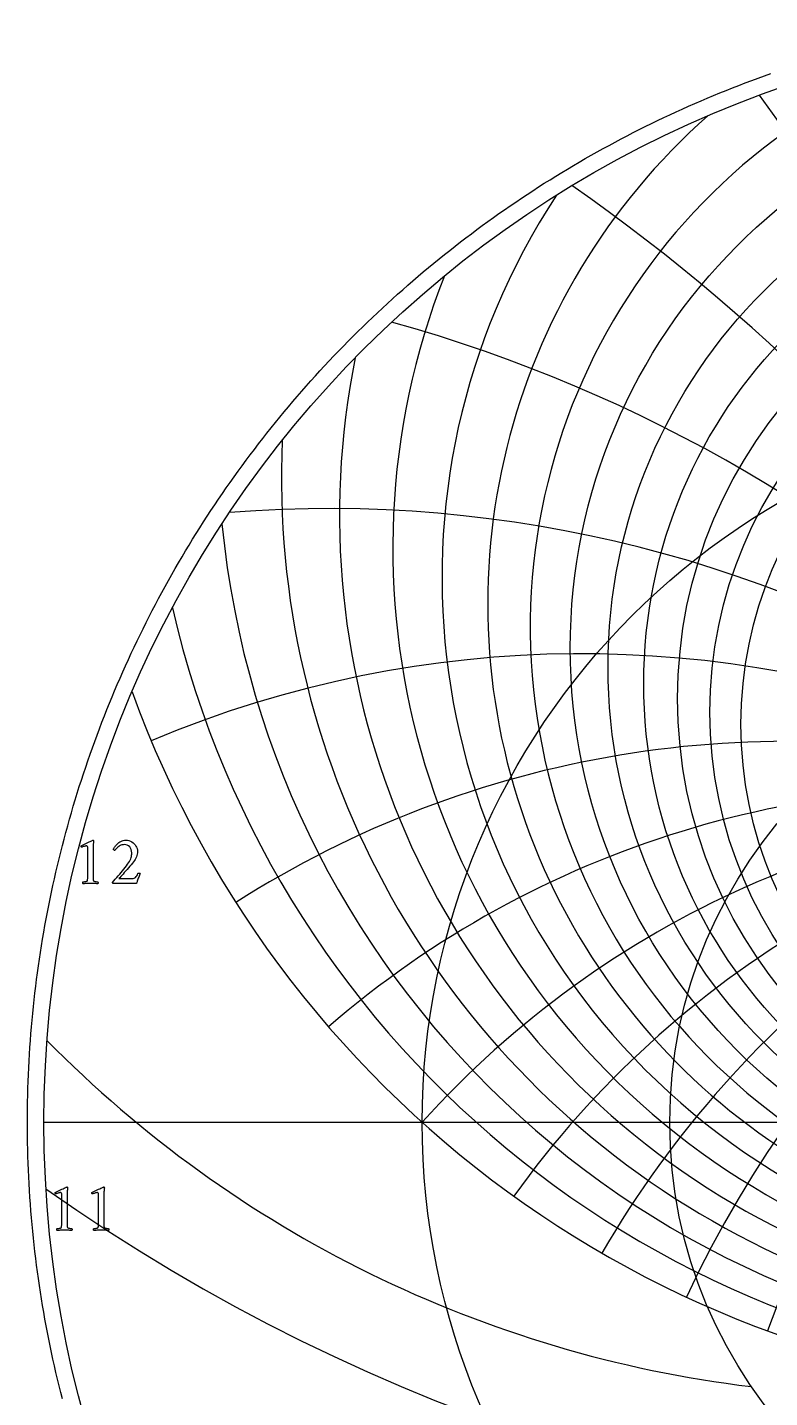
# Model space of a CAD drawing. Header units: millimetres. Extents: x -96 to 96, y -96 to 98.
# Drawn here: x -95.9 to -31.9, y -23.8 to 94.5 of the extents above; entities that cross this region are included whole.
import ezdxf

# ---------------------------------------------------------------- set-up
doc = ezdxf.new("R2010")
doc.units = ezdxf.units.MM
for name, color, linetype in [('CUT_OUTER', 1, 'Continuous'), ('ENGRAVE', 7, 'Continuous'), ('ENGRAVE_FINE', 8, 'Continuous'), ('TEXT', 5, 'Continuous')]:
    doc.layers.add(name, color=color, linetype=linetype)

msp = doc.modelspace()

# ---------------------------------------------------------------- linework, layer by layer
at = {"layer": 'CUT_OUTER'}
msp.add_lwpolyline([(-92.9055, -23.8784), (-93.0502, -23.3079), (-93.1915, -22.7365), (-93.3293, -22.1642), (-93.4635, -21.5912), (-93.5942, -21.0173), (-93.7214, -20.4426), (-93.8451, -19.8672), (-93.9652, -19.291), (-94.0818, -18.714), (-94.1949, -18.1364), (-94.3044, -17.5581), (-94.4104, -16.9791), (-94.5128, -16.3995), (-94.6116, -15.8193), (-94.7069, -15.2385), (-94.7986, -14.6571), (-94.8868, -14.0751), (-94.9713, -13.4926), (-95.0523, -12.9097), (-95.1298, -12.3262), (-95.2036, -11.7422), (-95.2739, -11.1579), (-95.3405, -10.5731), (-95.4036, -9.9879), (-95.4631, -9.4023), (-95.519, -8.8164), (-95.5713, -8.2301), (-95.62, -7.6435), (-95.6651, -7.0567), (-95.7066, -6.4696), (-95.7445, -5.8822), (-95.7788, -5.2946), (-95.8095, -4.7068), (-95.8365, -4.1189), (-95.86, -3.5307), (-95.8799, -2.9425), (-95.8961, -2.3541), (-95.9087, -1.7657), (-95.9178, -1.1771), (-95.9232, -0.5886), (-95.925, 0), (-95.9232, 0.5886), (-95.9178, 1.1771), (-95.9087, 1.7657), (-95.8961, 2.3541), (-95.8799, 2.9425), (-95.86, 3.5307), (-95.8365, 4.1189), (-95.8095, 4.7068), (-95.7788, 5.2946), (-95.7445, 5.8822), (-95.7066, 6.4696), (-95.6651, 7.0567), (-95.62, 7.6435), (-95.5713, 8.2301), (-95.519, 8.8164), (-95.4631, 9.4023), (-95.4036, 9.9879), (-95.3405, 10.5731), (-95.2739, 11.1579), (-95.2036, 11.7422), (-95.1298, 12.3262), (-95.0523, 12.9097), (-94.9713, 13.4926), (-94.8868, 14.0751), (-94.7986, 14.6571), (-94.7069, 15.2385), (-94.6116, 15.8193), (-94.5128, 16.3995), (-94.4104, 16.9791), (-94.3044, 17.5581), (-94.1949, 18.1364), (-94.0818, 18.714), (-93.9652, 19.291), (-93.8451, 19.8672), (-93.7214, 20.4426), (-93.5942, 21.0173), (-93.4635, 21.5912), (-93.3293, 22.1642), (-93.1915, 22.7365), (-93.0502, 23.3079), (-92.9055, 23.8784), (-92.7572, 24.448), (-92.6055, 25.0167), (-92.4502, 25.5844), (-92.2915, 26.1512), (-92.1293, 26.717), (-91.9636, 27.2818), (-91.7945, 27.8456), (-91.6219, 28.4083), (-91.4459, 28.9699), (-91.2664, 29.5305), (-91.0835, 30.0899), (-90.8971, 30.6482), (-90.7074, 31.2054), (-90.5142, 31.7614), (-90.3176, 32.3162), (-90.1176, 32.8697), (-89.9142, 33.4221), (-89.7075, 33.9731), (-89.4973, 34.5229), (-89.2838, 35.0714), (-89.0669, 35.6186), (-88.8467, 36.1644), (-88.6231, 36.7089), (-88.3962, 37.252), (-88.166, 37.7937), (-87.9324, 38.334), (-87.6956, 38.8728), (-87.4554, 39.4101), (-87.2119, 39.946), (-86.9652, 40.4804), (-86.7152, 41.0132), (-86.4619, 41.5445), (-86.2053, 42.0743), (-85.9456, 42.6024), (-85.6825, 43.129), (-85.4163, 43.6539), (-85.1468, 44.1772), (-84.8742, 44.6988), (-84.5983, 45.2187), (-84.3192, 45.737), (-84.037, 46.2535), (-83.7516, 46.7682), (-83.4631, 47.2813), (-83.1714, 47.7925), (-82.8766, 48.3019), (-82.5787, 48.8095), (-82.2776, 49.3153), (-81.9735, 49.8192), (-81.6662, 50.3213), (-81.3559, 50.8214), (-81.0426, 51.3196), (-80.7262, 51.8159), (-80.4067, 52.3103), (-80.0842, 52.8027), (-79.7587, 53.2931), (-79.4302, 53.7815), (-79.0987, 54.2678), (-78.7643, 54.7521), (-78.4268, 55.2344), (-78.0864, 55.7146), (-77.7431, 56.1927), (-77.3969, 56.6686), (-77.0477, 57.1425), (-76.6956, 57.6141), (-76.3407, 58.0836), (-75.9828, 58.551), (-75.6221, 59.0161), (-75.2586, 59.479), (-74.8922, 59.9396), (-74.523, 60.398), (-74.151, 60.8542), (-73.7762, 61.308), (-73.3987, 61.7595), (-73.0183, 62.2087), (-72.6353, 62.6556), (-72.2494, 63.1001), (-71.8609, 63.5422), (-71.4697, 63.982), (-71.0757, 64.4193), (-70.6791, 64.8542), (-70.2799, 65.2867), (-69.8779, 65.7167), (-69.4734, 66.1442), (-69.0662, 66.5692), (-68.6565, 66.9917), (-68.2441, 67.4117), (-67.8292, 67.8292), (-67.4117, 68.2441), (-66.9917, 68.6565), (-66.5692, 69.0662), (-66.1442, 69.4734), (-65.7167, 69.8779), (-65.2867, 70.2799), (-64.8542, 70.6791), (-64.4193, 71.0757), (-63.982, 71.4697), (-63.5422, 71.8609), (-63.1001, 72.2494), (-62.6556, 72.6353), (-62.2087, 73.0183), (-61.7595, 73.3987), (-61.308, 73.7762), (-60.8542, 74.151), (-60.398, 74.523), (-59.9396, 74.8922), (-59.479, 75.2586), (-59.0161, 75.6221), (-58.551, 75.9828), (-58.0836, 76.3407), (-57.6141, 76.6956), (-57.1425, 77.0477), (-56.6686, 77.3969), (-56.1927, 77.7431), (-55.7146, 78.0864), (-55.2344, 78.4268), (-54.7521, 78.7643), (-54.2678, 79.0987), (-53.7815, 79.4302), (-53.2931, 79.7587), (-52.8027, 80.0842), (-52.3103, 80.4067), (-51.8159, 80.7262), (-51.3196, 81.0426), (-50.8214, 81.3559), (-50.3213, 81.6662), (-49.8192, 81.9735), (-49.3153, 82.2776), (-48.8095, 82.5787), (-48.3019, 82.8766), (-47.7925, 83.1714), (-47.2813, 83.4631), (-46.7682, 83.7516), (-46.2535, 84.037), (-45.737, 84.3192), (-45.2187, 84.5983), (-44.6988, 84.8742), (-44.1772, 85.1468), (-43.6539, 85.4163), (-43.129, 85.6825), (-42.6024, 85.9456), (-42.0743, 86.2053), (-41.5445, 86.4619), (-41.0132, 86.7152), (-40.4804, 86.9652), (-39.946, 87.2119), (-39.4101, 87.4554), (-38.8728, 87.6956), (-38.334, 87.9324), (-37.7937, 88.166), (-37.252, 88.3962), (-36.7089, 88.6231), (-36.1644, 88.8467), (-35.6186, 89.0669), (-35.0714, 89.2838), (-34.5229, 89.4973), (-33.9731, 89.7075), (-33.4221, 89.9142), (-32.8697, 90.1176), (-32.3162, 90.3176), (-31.7614, 90.5142)], dxfattribs=at)
at = {"layer": 'ENGRAVE'}
msp.add_lwpolyline([(-94.5, 0), (94.5, 0)], dxfattribs=at)
for centre, radius in [((0, 0), 94.5), ((0, 39.3198), 45.8214), ((0, 0), 61.8587), ((0, 0), 40.492)]:
    msp.add_circle(centre, radius, dxfattribs=at)
for centre, radius, start, end in [((0, 49.5393), 64.3903, 158.578774, 21.421226), ((0, 68.701), 92.4464, 199.959035, 340.040965), ((0, -55.6978), 83.2391, 42, 138), ((0, -55.6978), 83.2391, 42, 138), ((-21.1591, 78.967), 102.5182, 224.535726, 263.111304)]:
    msp.add_arc(centre, radius, start, end, dxfattribs=at)
at = {"layer": 'ENGRAVE_FINE'}
for centre, radius in [((0, 40.9306), 49.0744), ((0, 37.8737), 42.7421), ((0, 36.5736), 39.8155), ((0, 35.4037), 37.0235), ((0, 34.3505), 34.3505)]:
    msp.add_circle(centre, radius, dxfattribs=at)
for centre, radius, start, end in [((0, 42.7283), 52.5257, 104.505507, 75.494493), ((-228.6975, -55.6978), 243.3748, 7.744385, 36.376389), ((-228.6975, -55.6978), 243.3748, 7.744385, 36.376389), ((0, 44.7397), 56.2045, 131.44749, 48.55251), ((-144.1743, -55.6978), 166.4782, 11.745134, 55.103196), ((-144.1743, -55.6978), 166.4782, 11.745134, 55.103196), ((0, 46.997), 60.1454, 146.69677, 33.30323), ((-99.2005, -55.6978), 129.497, 15.907198, 74.457561), ((-99.2005, -55.6978), 129.497, 15.907198, 74.457561), ((0, 52.4148), 68.9898, 168.649585, 11.350415), ((0, 55.683), 74.0064, 177.547342, 2.452658), ((-69.8459, -55.6978), 108.6609, 20.296793, 94.565762), ((-69.8459, -55.6978), 108.6609, 20.296793, 94.565762), ((69.8459, -55.6978), 108.6609, 85.434238, 159.703207), ((69.8459, -55.6978), 108.6609, 85.434238, 159.703207), ((0, 59.4189), 79.518, 185.608142, 354.391858), ((0, 63.7174), 85.6227, 193.034463, 346.965537), ((-48.0581, -55.6978), 96.1162, 24.992282, 112.762358), ((-48.0581, -55.6978), 96.1162, 24.992282, 112.762358), ((48.0581, -55.6978), 96.1162, 67.237642, 155.007718), ((48.0581, -55.6978), 96.1162, 67.237642, 155.007718), ((-30.2966, -55.6978), 88.5812, 30.089288, 122.535602), ((-30.2966, -55.6978), 88.5812, 30.089288, 122.535602), ((30.2966, -55.6978), 88.5812, 57.464398, 149.910712), ((30.2966, -55.6978), 88.5812, 57.464398, 149.910712), ((-14.6773, -55.6978), 84.5232, 35.707517, 130.834526), ((-14.6773, -55.6978), 84.5232, 35.707517, 130.834526), ((14.6773, -55.6978), 84.5232, 49.165474, 144.292483), ((14.6773, -55.6978), 84.5232, 49.165474, 144.292483), ((0, 127.6541), 163.3682, 234.73332, 305.26668)]:
    msp.add_arc(centre, radius, start, end, dxfattribs=at)
at = {"layer": 'TEXT'}
for points in [[(-90.7154, 21.2832), (-90.7154, 23.638), (-90.7171, 23.6957), (-90.7221, 23.7438), (-90.7305, 23.7821), (-90.7423, 23.8108), (-90.7581, 23.8317), (-90.7788, 23.8466), (-90.8043, 23.8555), (-90.8347, 23.8585), (-90.8719, 23.8557), (-90.9181, 23.8473), (-90.9733, 23.8334), (-91.0373, 23.8138), (-91.1018, 23.7924), (-91.1581, 23.7728), (-91.2061, 23.7551), (-91.246, 23.7393), (-91.2695, 23.7613), (-91.2862, 23.7855), (-91.2963, 23.8119), (-91.2996, 23.8406), (-91.2996, 23.841), (-91.2996, 23.8421), (-91.2996, 23.844), (-91.2996, 23.8466), (-91.2989, 23.8574), (-91.2967, 23.866), (-91.2929, 23.8723), (-91.2877, 23.8764), (-91.169, 23.9302), (-91.0515, 23.9845), (-90.9351, 24.039), (-90.8198, 24.094), (-90.7098, 24.1467), (-90.6096, 24.1946), (-90.5191, 24.2376), (-90.4382, 24.2758), (-90.3714, 24.3071), (-90.3227, 24.3295), (-90.2924, 24.3429), (-90.2803, 24.3473), (-90.2683, 24.3473), (-90.2545, 24.3451), (-90.243, 24.3384), (-90.2337, 24.3272), (-90.2266, 24.3116), (-90.221, 24.2944), (-90.2162, 24.2788), (-90.2121, 24.2646), (-90.2087, 24.252), (-90.2102, 24.2428), (-90.2147, 24.2155), (-90.2221, 24.1698), (-90.2326, 24.1059), (-90.243, 24.0252), (-90.2504, 23.9293), (-90.2549, 23.8181), (-90.2564, 23.6916), (-90.2564, 21.2832), (-90.2562, 21.2188), (-90.2557, 21.1566), (-90.2547, 21.0966), (-90.2534, 21.0388), (-90.2506, 20.9848), (-90.2452, 20.936), (-90.2372, 20.8924), (-90.2266, 20.854), (-90.2165, 20.8395), (-90.1983, 20.8257), (-90.1718, 20.8127), (-90.1372, 20.8004), (-90.0979, 20.7894), (-90.0575, 20.7803), (-90.0159, 20.773), (-89.9732, 20.7676), (-89.9332, 20.7637), (-89.8995, 20.7609), (-89.8721, 20.7592), (-89.851, 20.7586), (-89.843, 20.7445), (-89.8369, 20.7259), (-89.8326, 20.7028), (-89.8302, 20.6752), (-89.8304, 20.6476), (-89.8339, 20.6245), (-89.8408, 20.6059), (-89.851, 20.5917), (-89.9386, 20.5975), (-90.0224, 20.6029), (-90.1025, 20.6079), (-90.1789, 20.6126), (-90.2549, 20.6165), (-90.3339, 20.6193), (-90.4159, 20.621), (-90.5008, 20.6215), (-90.5824, 20.621), (-90.6603, 20.6193), (-90.7344, 20.6165), (-90.8048, 20.6126), (-90.876, 20.6079), (-90.9524, 20.6029), (-91.034, 20.5975), (-91.1208, 20.5917), (-91.131, 20.6059), (-91.1379, 20.6245), (-91.1415, 20.6476), (-91.1417, 20.6752), (-91.1392, 20.7028), (-91.135, 20.7259), (-91.1288, 20.7445), (-91.1208, 20.7586), (-91.0997, 20.7592), (-91.0724, 20.7609), (-91.0386, 20.7637), (-90.9986, 20.7676), (-90.9559, 20.773), (-90.9144, 20.7803), (-90.874, 20.7894), (-90.8347, 20.8004), (-90.8004, 20.8127), (-90.775, 20.8257), (-90.7586, 20.8395), (-90.7512, 20.854), (-90.7404, 20.8924), (-90.7318, 20.936), (-90.7255, 20.9848), (-90.7214, 21.0388), (-90.7188, 21.0966), (-90.7169, 21.1566), (-90.7158, 21.2188), (-90.7154, 21.2832)], [(-86.1968, 21.48), (-86.2269, 21.406), (-86.2579, 21.3272), (-86.2895, 21.2436), (-86.322, 21.1551), (-86.354, 21.0658), (-86.3846, 20.98), (-86.4136, 20.8974), (-86.4412, 20.8183), (-86.4658, 20.7471), (-86.4859, 20.6886), (-86.5015, 20.6428), (-86.5127, 20.6096), (-88.5276, 20.6096), (-88.5368, 20.6165), (-88.5463, 20.6253), (-88.5561, 20.6359), (-88.5664, 20.6484), (-88.5755, 20.6612), (-88.582, 20.673), (-88.5859, 20.6836), (-88.5872, 20.6931), (-88.4643, 20.8317), (-88.3399, 20.9733), (-88.2139, 21.1178), (-88.0865, 21.2654), (-87.9598, 21.414), (-87.8361, 21.5619), (-87.7154, 21.7091), (-87.5977, 21.8555), (-87.4855, 21.9986), (-87.3816, 22.1357), (-87.2858, 22.2669), (-87.1983, 22.392), (-87.1169, 22.5191), (-87.0515, 22.6379), (-87.0021, 22.7486), (-86.9688, 22.8511), (-86.9466, 22.9505), (-86.9308, 23.0523), (-86.9213, 23.1562), (-86.9181, 23.2624), (-86.9295, 23.4055), (-86.9635, 23.5366), (-87.0204, 23.6558), (-87.0999, 23.7631), (-87.197, 23.8518), (-87.3063, 23.9152), (-87.428, 23.9532), (-87.5619, 23.9658), (-87.6744, 23.9595), (-87.7795, 23.9405), (-87.8771, 23.9088), (-87.9673, 23.8645), (-88.0496, 23.8127), (-88.1238, 23.7587), (-88.1897, 23.7024), (-88.2475, 23.6439), (-88.2966, 23.588), (-88.3369, 23.5396), (-88.3682, 23.4986), (-88.3905, 23.4651), (-88.4086, 23.4675), (-88.427, 23.4748), (-88.4459, 23.4869), (-88.465, 23.5038), (-88.482, 23.5219), (-88.4941, 23.5374), (-88.5014, 23.5502), (-88.5038, 23.5605), (-88.4909, 23.5919), (-88.4703, 23.6327), (-88.4418, 23.6828), (-88.4054, 23.7423), (-88.3613, 23.8071), (-88.3093, 23.8734), (-88.2495, 23.9412), (-88.1819, 24.0105), (-88.1076, 24.078), (-88.0276, 24.1402), (-87.9421, 24.1972), (-87.851, 24.249), (-87.7543, 24.292), (-87.6521, 24.3228), (-87.5442, 24.3412), (-87.4308, 24.3473), (-87.2938, 24.3386), (-87.1632, 24.3123), (-87.039, 24.2685), (-86.9211, 24.2073), (-86.8123, 24.1322), (-86.7154, 24.047), (-86.6305, 23.9519), (-86.5574, 23.8466), (-86.4987, 23.7344), (-86.4568, 23.6186), (-86.4317, 23.499), (-86.4233, 23.3757), (-86.4289, 23.2523), (-86.4457, 23.1327), (-86.4736, 23.0169), (-86.5127, 22.9047), (-86.5615, 22.7963), (-86.6185, 22.6916), (-86.6837, 22.5906), (-86.7571, 22.4934), (-86.8613, 22.3661), (-86.971, 22.2348), (-87.0863, 22.0994), (-87.2072, 21.9598), (-87.3292, 21.8205), (-87.4479, 21.6856), (-87.5632, 21.5552), (-87.6752, 21.4293), (-87.7799, 21.3117), (-87.8734, 21.2065), (-87.9557, 21.1135), (-88.0269, 21.0329), (-86.8704, 21.0329), (-86.7879, 21.0398), (-86.7132, 21.0604), (-86.6463, 21.0949), (-86.5872, 21.1432), (-86.533, 21.2056), (-86.4807, 21.2825), (-86.4302, 21.374), (-86.3816, 21.48), (-86.373, 21.4956), (-86.3592, 21.5068), (-86.3402, 21.5135), (-86.316, 21.5157), (-86.3056, 21.515), (-86.2922, 21.5128), (-86.2758, 21.509), (-86.2564, 21.5038), (-86.237, 21.4978), (-86.2206, 21.4919), (-86.2072, 21.4859), (-86.1968, 21.48)], [(-92.9591, -8.6425), (-92.9591, -6.2878), (-92.9608, -6.2301), (-92.9659, -6.182), (-92.9742, -6.1436), (-92.986, -6.1149), (-93.0018, -6.0941), (-93.0225, -6.0792), (-93.048, -6.0702), (-93.0784, -6.0672), (-93.1156, -6.07), (-93.1618, -6.0784), (-93.217, -6.0924), (-93.2811, -6.112), (-93.3455, -6.1334), (-93.4018, -6.1529), (-93.4498, -6.1706), (-93.4897, -6.1865), (-93.5132, -6.1645), (-93.5299, -6.1403), (-93.54, -6.1138), (-93.5434, -6.0851), (-93.5434, -6.0848), (-93.5434, -6.0836), (-93.5434, -6.0818), (-93.5434, -6.0792), (-93.5426, -6.0684), (-93.5404, -6.0598), (-93.5366, -6.0535), (-93.5314, -6.0494), (-93.4128, -5.9955), (-93.2952, -5.9413), (-93.1788, -5.8867), (-93.0635, -5.8318), (-92.9536, -5.7791), (-92.8533, -5.7312), (-92.7628, -5.6881), (-92.6819, -5.65), (-92.6151, -5.6187), (-92.5664, -5.5963), (-92.5361, -5.5829), (-92.524, -5.5784), (-92.512, -5.5784), (-92.4983, -5.5807), (-92.4867, -5.5874), (-92.4774, -5.5985), (-92.4703, -5.6142), (-92.4647, -5.6313), (-92.4599, -5.647), (-92.4558, -5.6611), (-92.4524, -5.6738), (-92.4539, -5.6829), (-92.4584, -5.7103), (-92.4658, -5.756), (-92.4763, -5.8199), (-92.4867, -5.9005), (-92.4942, -5.9965), (-92.4986, -6.1077), (-92.5001, -6.2342), (-92.5001, -8.6425), (-92.4999, -8.707), (-92.4994, -8.7692), (-92.4984, -8.8292), (-92.4971, -8.8869), (-92.4943, -8.941), (-92.4889, -8.9898), (-92.4809, -9.0334), (-92.4703, -9.0717), (-92.4603, -9.0863), (-92.442, -9.1001), (-92.4155, -9.1131), (-92.3809, -9.1254), (-92.3416, -9.1364), (-92.3012, -9.1455), (-92.2596, -9.1528), (-92.217, -9.1582), (-92.1769, -9.1621), (-92.1432, -9.1649), (-92.1158, -9.1666), (-92.0948, -9.1671), (-92.0867, -9.1813), (-92.0806, -9.1999), (-92.0763, -9.223), (-92.0739, -9.2506), (-92.0741, -9.2781), (-92.0776, -9.3012), (-92.0845, -9.3199), (-92.0948, -9.334), (-92.1823, -9.3283), (-92.2661, -9.3229), (-92.3462, -9.3178), (-92.4226, -9.3132), (-92.4986, -9.3093), (-92.5776, -9.3065), (-92.6596, -9.3048), (-92.7445, -9.3042), (-92.8261, -9.3048), (-92.904, -9.3065), (-92.9781, -9.3093), (-93.0486, -9.3132), (-93.1197, -9.3178), (-93.1961, -9.3229), (-93.2777, -9.3283), (-93.3645, -9.334), (-93.3748, -9.3199), (-93.3817, -9.3012), (-93.3852, -9.2781), (-93.3854, -9.2506), (-93.383, -9.223), (-93.3787, -9.1999), (-93.3725, -9.1813), (-93.3645, -9.1671), (-93.3435, -9.1666), (-93.3161, -9.1649), (-93.2824, -9.1621), (-93.2423, -9.1582), (-93.1996, -9.1528), (-93.1581, -9.1455), (-93.1177, -9.1364), (-93.0784, -9.1254), (-93.0441, -9.1131), (-93.0188, -9.1001), (-93.0024, -9.0863), (-92.9949, -9.0717), (-92.9841, -9.0334), (-92.9755, -8.9898), (-92.9692, -8.941), (-92.9651, -8.8869), (-92.9625, -8.8292), (-92.9606, -8.7692), (-92.9595, -8.707), (-92.9591, -8.6425)], [(-89.7877, -8.6425), (-89.7877, -6.2878), (-89.7894, -6.2301), (-89.7944, -6.182), (-89.8028, -6.1436), (-89.8146, -6.1149), (-89.8304, -6.0941), (-89.8511, -6.0792), (-89.8766, -6.0702), (-89.907, -6.0672), (-89.9442, -6.07), (-89.9904, -6.0784), (-90.0456, -6.0924), (-90.1096, -6.112), (-90.1741, -6.1334), (-90.2304, -6.1529), (-90.2784, -6.1706), (-90.3183, -6.1865), (-90.3418, -6.1645), (-90.3585, -6.1403), (-90.3686, -6.1138), (-90.3719, -6.0851), (-90.3719, -6.0848), (-90.3719, -6.0836), (-90.3719, -6.0818), (-90.3719, -6.0792), (-90.3712, -6.0684), (-90.369, -6.0598), (-90.3652, -6.0535), (-90.36, -6.0494), (-90.2414, -5.9955), (-90.1238, -5.9413), (-90.0074, -5.8867), (-89.8921, -5.8318), (-89.7821, -5.7791), (-89.6819, -5.7312), (-89.5914, -5.6881), (-89.5105, -5.65), (-89.4437, -5.6187), (-89.395, -5.5963), (-89.3647, -5.5829), (-89.3526, -5.5784), (-89.3406, -5.5784), (-89.3269, -5.5807), (-89.3153, -5.5874), (-89.306, -5.5985), (-89.2989, -5.6142), (-89.2933, -5.6313), (-89.2885, -5.647), (-89.2844, -5.6611), (-89.281, -5.6738), (-89.2825, -5.6829), (-89.287, -5.7103), (-89.2944, -5.756), (-89.3049, -5.8199), (-89.3153, -5.9005), (-89.3228, -5.9965), (-89.3272, -6.1077), (-89.3287, -6.2342), (-89.3287, -8.6425), (-89.3285, -8.707), (-89.328, -8.7692), (-89.327, -8.8292), (-89.3257, -8.8869), (-89.3229, -8.941), (-89.3175, -8.9898), (-89.3095, -9.0334), (-89.2989, -9.0717), (-89.2889, -9.0863), (-89.2706, -9.1001), (-89.2441, -9.1131), (-89.2095, -9.1254), (-89.1702, -9.1364), (-89.1298, -9.1455), (-89.0882, -9.1528), (-89.0456, -9.1582), (-89.0055, -9.1621), (-88.9718, -9.1649), (-88.9444, -9.1666), (-88.9234, -9.1671), (-88.9153, -9.1813), (-88.9092, -9.1999), (-88.9049, -9.223), (-88.9025, -9.2506), (-88.9027, -9.2781), (-88.9062, -9.3012), (-88.9131, -9.3199), (-88.9234, -9.334), (-89.0109, -9.3283), (-89.0947, -9.3229), (-89.1748, -9.3178), (-89.2512, -9.3132), (-89.3272, -9.3093), (-89.4062, -9.3065), (-89.4882, -9.3048), (-89.5731, -9.3042), (-89.6547, -9.3048), (-89.7326, -9.3065), (-89.8067, -9.3093), (-89.8772, -9.3132), (-89.9483, -9.3178), (-90.0247, -9.3229), (-90.1063, -9.3283), (-90.1931, -9.334), (-90.2034, -9.3199), (-90.2102, -9.3012), (-90.2138, -9.2781), (-90.214, -9.2506), (-90.2115, -9.223), (-90.2073, -9.1999), (-90.2011, -9.1813), (-90.1931, -9.1671), (-90.1721, -9.1666), (-90.1447, -9.1649), (-90.111, -9.1621), (-90.0709, -9.1582), (-90.0282, -9.1528), (-89.9867, -9.1455), (-89.9463, -9.1364), (-89.907, -9.1254), (-89.8727, -9.1131), (-89.8474, -9.1001), (-89.831, -9.0863), (-89.8235, -9.0717), (-89.8127, -9.0334), (-89.8041, -8.9898), (-89.7978, -8.941), (-89.7937, -8.8869), (-89.7911, -8.8292), (-89.7892, -8.7692), (-89.7881, -8.707), (-89.7877, -8.6425)]]:
    msp.add_lwpolyline(points, close=True, dxfattribs=at)

doc.saveas('drawing.dxf')
